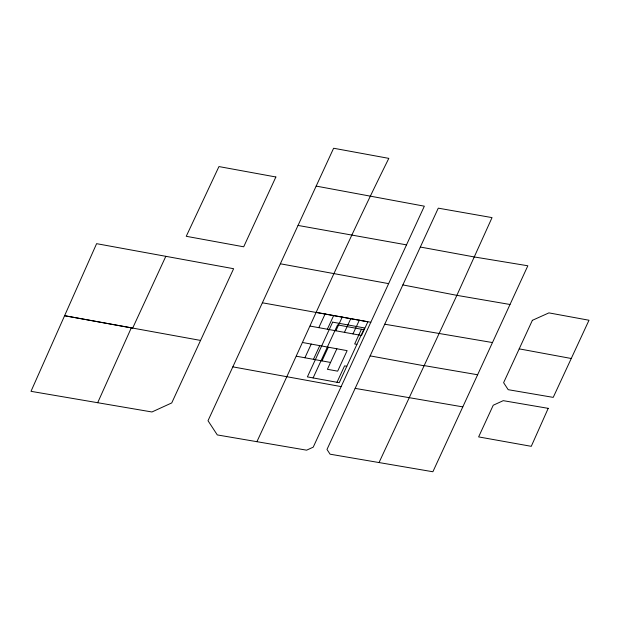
<?xml version="1.0" encoding="UTF-8"?>
<svg xmlns="http://www.w3.org/2000/svg" width="620" height="620" viewBox="0 0 620 620"><rect width="100%" height="100%" fill="white"/><g stroke="black" fill="none" stroke-linecap="round" stroke-linejoin="round"><path stroke-width="0.93" d="M256.905 441.688C300.894 347.231 342.457 251.712 388.817 158.371L333.614 148.242L208.01 420.732L217.294 434.922L306.621 450.174L313.224 447.16L424.344 206.181L316.161 186.093M97.681 402.713L131.316 327.833M492.474 342.558L527.845 265.779L474.409 256.974L420.329 247.039L326.988 449.454L330.08 454.189L432.884 471.758L492.474 342.558L384.741 324.214M165.819 256.316L132.68 328.089L64.596 315.712L31 391.329L151.954 411.975L171.74 402.923L233.616 268.708L96.604 243.668L64.596 315.712L200.554 340.419M304.908 357.771L311.217 344.085M318.796 327.662L325.113 313.983M313.457 359.329L319.765 345.65M327.344 329.228L333.661 315.541M313.108 377.921L337.582 324.903L363.708 329.646M322.005 360.894L328.313 347.208M335.893 330.793L342.209 317.107M336.869 348.773L327.399 369.295L337.652 371.171L347.123 350.649L302.669 342.519M344.441 332.351L350.757 318.672M352.989 333.917L359.305 320.23M336.993 382.292L344.573 365.862L346.812 366.273M361.468 329.243L354.671 343.968L356.911 344.379M420.329 247.039L438.278 208.157L492.04 217.612L456.87 295.345L379.037 462.559M509.996 304.482L456.87 295.345L402.876 284.921M424.15 365.591L477.632 374.759M355.159 388.376L462.791 406.883M388.639 283.635L280.364 263.787M298.057 225.44L406.518 244.869M262.376 302.793L370.814 322.276M232.841 366.862L341.139 386.609M316.564 312.418L367.854 321.796L361.538 335.474L310.248 326.104M370.14 355.88L424.08 365.777M296.36 356.206L330.553 362.452M519.219 348.866L571.276 358.492M548.204 408.347L531.27 446.322L478.625 436.906L493.233 405.24L503.246 400.66L548.204 408.347M275.877 176.987L243.699 246.806L186.248 236.297L218.945 166.571L275.877 176.987M332.653 322.137L307.396 376.882L339.233 382.695L364.49 327.949L332.653 322.137M532.363 320.331L503.611 382.687L508.199 389.685L553.226 397.381L589 320.238L548.917 312.883L532.363 320.331"/></g></svg>
